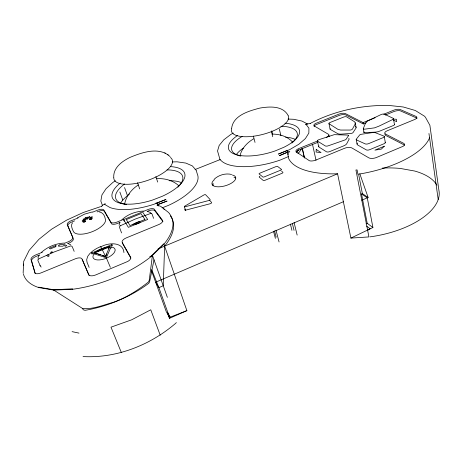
<?xml version="1.0" encoding="UTF-8"?>
<svg xmlns="http://www.w3.org/2000/svg" width="462" height="462" viewBox="0 0 462 462"><rect width="100%" height="100%" fill="white"/><g stroke="black" fill="none" stroke-linecap="round" stroke-linejoin="round"><path stroke-width="0.69" d="M100.751 246.939C107.057 242.943 122.967 240.921 123.949 252.57M37.901 258.021L39.126 255.145M231.629 128.407C233.062 115.292 249.249 110.874 259.939 108.068C269.525 106.451 282.652 105.498 288.132 115.46M151.074 255.873L152.431 255.394L149.232 280.29A18.861 9.373 -21.4 0 1 148.377 282.057C137.688 290.373 126.062 297.886 113.213 302.35C103.361 305.024 92.92 309.471 82.681 308.57L53.835 290.13L38.704 287.555A79.406 34.898 -21.3 0 1 23.366 273.816M356.179 139.345L359.534 135.129A1.935 0.774 -11.2 0 1 361.781 134.211L374.37 132.311L383.905 136.105A2.518 1.022 -10.5 0 1 383.108 137.653L368.537 143.659A2.518 1.034 -10.9 0 1 365.13 143.838L356.982 140.153L356.179 139.345L357.074 144.052M154.002 259.8L149.676 281.497A18.844 9.39 -21.4 0 1 148.816 283.27A74.134 34.535 -21.9 0 1 84.996 310.32L83.172 309.731L82.681 308.57M124.567 204.348C125.987 196.292 131.491 189.305 138.288 184.95M119.814 222.574L119.075 225.265M239.957 155.948C241.649 148.417 247.147 142.539 253.713 138.791M72.522 222.753C70.472 225.427 72.193 228.892 73.4 231.439A17.158 7.109 -21 0 0 92.539 231.566A17.158 7.109 -21 0 0 105.215 218.659C104.73 215.592 102.731 212.329 99.37 211.96M106.503 258.258L106.324 257.813L111.966 244.623L91.626 252.98L92.088 254.135M105.561 256.271L109.864 246.275L94.415 252.627L105.683 256.589L102.402 255.509M106.843 253.956L105.683 256.589L102.246 249.694M110.753 248.134L112.197 247.135A11.769 5.313 -21.4 0 1 112.457 254.55A11.769 5.313 -21.4 0 1 97.719 259.95A11.769 5.313 -21.4 0 1 94.26 253.707M155.89 203.101L157.813 203.69L157.034 205.215M101.975 249.162L100.635 246.552L96.5 248.533L92.862 250.878L89.888 253.494L87.745 256.306L86.677 259.661L87.047 262.277L89.126 267.4M301.484 148.724L299.416 152.027L297.892 153.378M167.348 312.653L169.41 318.37L170.212 317.105L167.556 312.526M176.34 322.563L175.681 323.302C150.254 345.097 116.765 358.379 83.045 356.572M108.478 248.371L109.234 247.62L106.953 247.776M120.559 203.43A34.945 14.507 -18.6 0 1 122.782 200.069L127.431 195.559A34.945 14.507 -18.6 0 1 129.533 193.965M185.106 209.24L184.904 209.43A1.484 0.658 -17.7 0 0 185.533 210.187L210.314 203.702A1.767 0.785 -16.8 0 0 211.608 202.443L209.754 200.444M214.068 179.377C218.532 175.017 225.537 172.955 231.618 174.474M121.789 219.883C127.57 214.345 135.603 211.446 143.526 211.059M41.545 252.281C47.765 246.725 55.989 243.364 64.328 243.076M115.35 180.798L112.884 182.432L106.069 188.698L101.929 194.929L100.826 201.051L102.633 205.873M367.406 230.474L370.102 228.748L366.689 226.213M77.443 217.868L84.5 214.137L92.285 211.96M310.193 123.527L310.522 123.342L305.434 124.353M233.287 133.085L230.804 134.448L223.77 139.83L219.184 145.438L217.538 150.964L220.097 159.956M105.324 203.788L102.876 205.03L101.19 206.514L101.478 206.456M287.069 150.202L288.681 158.553A72.609 29.556 -11.3 0 0 337.572 173.781L350.906 238.092L372.915 227.5L367.278 197.84L361.521 193.942L362.352 193.584L368.122 197.476L361.792 200.208M310.909 123.088C334.817 110.707 361.913 104.984 388.767 105.428L403.274 106.988L415.298 110.493L424.514 116.216L425.444 117.273L429.885 125.3L438.9 190.304A69.577 33.374 -10.2 0 1 370.027 236.856M38.508 258.98L54.435 251.859L70.519 245.986A2.01 1.761 -20.9 0 1 71.697 246.159A2.015 1.767 -20.9 0 1 72.338 246.91L74.174 251.363M120.143 225.849L135.297 219.057L150.554 213.502A1.917 1.709 -33.9 0 1 151.646 213.692A1.923 1.709 -33.9 0 1 152.217 214.443L153.575 218.376M170.074 156.618C159.217 146.379 142.019 152.414 130.157 157.34C122.355 161.105 113.3 167.475 113.721 177.2M151.524 270.761L166.268 311.654L169.583 317.382L186.879 310.643L163.808 243.763L151.553 255.7L151.715 256.092A79.406 34.898 -21.3 0 1 72.701 289.258L53.835 290.13L55.873 289.408L53.835 290.13M169.41 318.37L186.879 310.643M366.089 223.793L367.203 223.302L372.915 227.5M156.295 281.924L343.37 201.727M288.444 156.578L280.376 159.991A48.042 18.867 -14.4 0 1 220.207 159.557L195.085 169.537M287.098 150.433L278.378 154.094L289.703 149.624L298.868 144.236L305.382 138.583L308.847 133.091L308.928 128.176L305.89 124.214M287.352 152.189L279.314 155.711L287.404 152.304M158.05 248.874L337.572 173.781M39.616 254.966L36.336 256.295A5.873 2.466 -23.2 0 0 31.607 260.857L35.285 273.706M67.689 243.607L68.988 243.081A5.671 2.379 -21.9 0 0 73.325 238.744L67.822 225.895A5.423 2.195 -21.3 0 1 70.709 222.47L74.59 220.871M120.114 222.384L117.464 223.452A5.515 2.339 -20.1 0 1 111.625 223.926L104.348 211.336A5.342 2.171 -20.4 0 0 98.36 211.4L97.049 211.925M147.28 211.388L148.608 210.851A5.498 2.368 -19 0 1 154.522 210.343L162.959 221.679M317.948 142.302L299.035 149.959A5.226 2.143 -13.2 0 0 296.194 152.321M314.102 126.484A4.938 1.894 -12.7 0 1 315.673 124.85L339.218 115.413A4.926 1.854 -12 0 1 345.772 114.951L363.299 123.949L365.968 122.869M385.325 115.032L394.005 111.521A5.169 1.964 -10.3 0 1 400.167 110.765L416.198 117.81A5.359 2.085 -9.7 0 1 417.001 118.457M42.302 252.269L35.73 254.926A5.879 2.454 -23.2 0 0 30.989 259.482L35.06 273.209A6.098 2.639 -23.5 0 0 41.095 272.869L75.421 258.772A6.041 2.685 -22.4 0 1 82.017 258.945L88.744 274.653A6.266 2.916 -22.3 0 0 95.738 274.919L127.789 261.44A6.156 2.882 -20.9 0 0 130.619 257.219L122.216 242.406A5.867 2.633 -20.3 0 1 126.293 237.89L158.778 224.555A5.694 2.529 -18.9 0 0 162.48 220.27L154.054 208.968A5.504 2.356 -18.9 0 0 148.135 209.482L143.491 211.359M64.518 243.289L68.416 241.707A5.677 2.374 -21.9 0 0 72.771 237.381L67.279 224.572A5.429 2.189 -21.3 0 1 70.172 221.154L78.055 217.966M122.257 219.941L116.95 222.083A5.521 2.327 -20.1 0 1 111.111 222.563L103.852 210.014A5.348 2.166 -20.4 0 0 97.857 210.083L92.596 212.179M317.775 140.904L298.723 148.602A5.232 2.137 -13.2 0 0 296.385 151.975L309.424 160.753A5.411 2.275 -12.8 0 0 315.8 160.095L344.542 148.296A5.463 2.275 -11.6 0 1 351.836 147.932L368.763 157.813A5.694 2.431 -10.6 0 0 376.507 157.484L403.101 146.292A5.688 2.374 -9.8 0 0 403.621 143.301L385.533 134.067A5.446 2.183 -10.3 0 1 387.231 130.769L414.547 119.554A5.365 2.073 -9.7 0 0 415.996 116.424L399.953 109.407A5.174 1.958 -10.3 0 0 393.786 110.17L383.766 114.224M326.311 137.451A5.14 2.039 -12.5 0 0 328.39 134.246L314.351 126.051A4.943 1.888 -12.7 0 1 315.396 123.55L338.964 114.12A4.926 1.848 -12 0 1 345.518 113.646L363.051 122.597L375.08 117.735M123.614 219.577L142.51 211.937L147.696 219.473L128.372 227.344L123.614 219.577L124.226 221.24M94.531 252.916L110.031 246.72L109.864 246.275M162.122 207.854L168.514 205.359A50.063 20.282 -18.5 0 0 197.389 174.278L196.2 170.374M156.243 203.205L165.956 199.492L153.696 204.36A48.244 19.242 -18.4 0 1 109.944 207.513L104.406 204.256L104.874 204.019M158.05 204.423L167.071 201.057L158.096 204.545M149.676 256.797L151.715 256.092L163.97 244.144A79.406 34.898 -21.3 0 0 169.687 214.033M100.572 206.653L83.304 212.485L66.701 220.108L51.519 229.25L38.906 239.328L29.193 250.335L23.678 261.434L23.146 273.054M132.94 224.232L135.326 223.718L135.32 223.036L139.27 221.425L139.946 221.835M106.682 247.205L101.709 248.637A11.769 5.313 -21.4 0 0 97.182 251.074M350.906 238.092L368.919 236.925L355.931 169.999L357.086 169.889L357.929 174.266A72.494 29.701 -11.2 0 0 429.562 137.803M172.262 161.948L177.067 161.815L185.851 163.086L192.319 165.881L196.09 170.183M156.26 178.707C164.351 178.089 172.765 180.174 178.829 185.77M272.118 134.084C279.556 134.067 287.555 136.354 292.567 142.1M288.051 119.057L293.78 119.294L301.94 121.061L307.779 124.139M287.22 151.449L289.801 151.565L288.276 152.807L288.005 154.753M393.075 119.121L396.431 119.283L396.667 121.662L393.555 120.195M157.224 205.186L160.626 206.295L168.59 212.514L169.531 213.687M72.084 331.641L78.996 333.119M147.124 211.353L149.959 212.295L151.715 213.739M95.184 253.136L97.153 253.782M98.464 254.21L100.433 254.862M91.626 252.98L106.324 257.813M68.024 243.538L70.738 244.866M157.606 205.249L158.339 205.856M363.837 132.242L364.189 132.432M167.631 154.603L168.26 155.001M164.749 152.807L165.321 153.17M281.681 171.321L282.86 172.234A1.727 0.745 -13.9 0 1 282.155 173.244L265.026 180.272A1.732 0.751 -14.6 0 1 263.109 180.336L259.286 177.142A1.715 0.733 -14.7 0 1 259.852 176.224M47.852 254.735L49.238 255.821L48.198 256.624L46.541 255.319M155.648 282.201L158.888 287.641L169.583 317.382M130.838 258.108L122.753 243.832A5.862 2.645 -20.3 0 1 122.661 242.775M85.759 217.429L85.978 217.873M106.456 258.171L110.343 267.29M40.13 265.581L38.04 260.845A2.056 1.779 -17.2 0 1 37.948 259.863A2.05 1.773 -17.2 0 1 38.669 258.916M89.085 275.508L82.6 260.372A6.035 2.691 -22.4 0 0 82.132 259.811M121.344 352.535L110.995 327.171L131.676 319.802L150.762 309.794L160.21 335.187M151.669 269.537L158.888 287.641L163.242 285.764L164.651 246.113A79.297 35.031 -21.3 0 0 170.311 215.91M111.966 244.623L112.41 245.778M121.581 232.935L119.623 227.691A1.952 1.732 -28.8 0 1 119.577 226.715A1.946 1.732 -28.8 0 1 120.293 225.785M72.701 289.258L72.551 288.848L53.69 289.726L38.565 287.162L38.704 287.555M119.86 192.013L122.782 200.069M124.561 187.555L127.431 195.559M152.431 255.394L167.365 297.343M359.817 173.793L368.122 197.476M137.56 182.756L139.697 188.889M157.813 203.69L158.558 205.896M155.873 176.6L157.698 182.063M184.338 206.612L185.614 210.591M274.538 230.879L276.172 237.133M273.568 231.433L275.392 238.392M275.999 230.18L279.071 241.967M253.419 136.186L255.03 142.411M290.384 224.087L291.938 230.342M292.325 223.394L294.046 230.347M271.783 130.965L272.597 134.275M294.086 222.58L297.158 235.077M271.373 131.162L272.742 136.717M279.319 129.019L280.913 135.678M302.333 148.319L304.556 158.079M302.252 148.591L304.308 157.629M312.479 144.219L316.02 160.268M317.434 140.927L318.682 146.697M355.243 122.88L354.585 121.789L346.667 116.869A2.293 0.866 -11.9 0 0 343.607 117.077L330.128 122.465A2.298 0.878 -12.3 0 0 329.215 123.851L337.988 129.395L340.627 130.053L350.19 130.047A1.883 0.739 -11.6 0 0 352.396 129.158L355.082 124.22L355.243 122.88L356.098 127.42M328.956 123.562L330.111 129.164M358.743 174.844L362.352 193.584M361.521 193.942L367.203 223.302M363.051 122.597L363.299 123.949M363.299 128.679L363.929 132.109M384.28 136.561L385.308 142.585M393.474 118.676L394.427 124.521M428.955 133.495L438.195 199.48M284.962 123.21A36.637 14.155 -14.5 0 1 283.968 147.234L275.265 150.878A36.637 14.155 -14.5 0 1 234.147 153.967A36.637 14.155 -14.5 0 1 237.508 135.533M280.861 126.253A33.801 13.144 -14.4 0 1 291.88 143.041M240.945 156.041A33.801 13.144 -14.4 0 1 242.152 136.417M298.637 149.671A33.547 13.502 -14.4 0 1 296.893 152.027M236.186 154.816A33.547 13.502 -14.4 0 1 243.405 148.1M285.556 137.133A33.547 13.502 -14.4 0 1 295.796 139.703M288.178 115.662A29.458 10.817 -14.5 0 1 260.51 134.956A29.458 10.817 -14.5 0 1 231.681 128.603M170.386 157.467A30.711 11.637 -18.3 0 1 148.296 180.174A30.711 11.637 -18.3 0 1 113.791 177.402M167.007 169.906A35.222 14.126 -18.5 0 1 177.812 187.226M126.582 204.516A35.222 14.126 -18.5 0 1 124.601 183.992M169.184 180.729A34.945 14.507 -18.6 0 1 181.248 182.617M170.524 166.615A38.184 15.217 -18.4 0 1 184.679 177.466A38.184 15.217 -18.4 0 1 162.202 196.31L152.541 200.046A38.184 15.217 -18.4 0 1 116.355 201.813A38.184 15.217 -18.4 0 1 120.201 183.073M212.641 184.448A12.318 5.238 -16 0 1 213.173 183.42M233.951 177.2A12.318 5.238 -16 0 1 235.464 178.072M232.426 175.029A12.335 5.215 -16 0 1 232.64 182.369A12.335 5.215 -16 0 1 216.285 186.694A12.335 5.215 -16 0 1 214.189 179.857M213.022 185.741A11.787 5.007 -16 0 1 213.144 184.367M23.325 265.483A79.406 34.898 -21.3 0 1 23.683 264.016M163.282 208.662A79.406 34.898 -21.3 0 1 164.564 209.43M382.421 168.081A69.577 33.374 -10.2 0 1 400.375 168.457L414.685 171.032A69.577 33.374 -10.2 0 1 436.908 185.158M82.871 220.299A17.158 7.109 -21 0 1 88.64 217.891M91.106 217.163A17.158 7.109 -21 0 1 92.487 216.834M41.21 267.059A18.457 7.952 -22.7 0 1 40.003 265.303M140.009 222.574A10.938 4.712 -19.5 0 1 135.331 224.405M385.094 133.905A5.44 2.189 -10.2 0 0 385.77 135.482L403.852 144.756A5.683 2.379 -9.7 0 1 404.487 145.235M328.667 135.591A5.134 2.044 -12.5 0 1 329.267 136.533M356 127.108A6.133 2.402 -11.7 0 1 355.85 128.286L353.049 132.554A1.877 0.745 -11.6 0 1 350.849 133.449L341.435 134.124A6.139 2.42 -11.9 0 1 337.647 133.593L330.37 129.452A2.287 0.889 -12.2 0 1 330.295 128.667M355.486 126.565A6.133 2.402 -11.7 0 1 355.798 126.819M385.089 142.221A2.506 1.034 -10.4 0 1 384.141 143.688L369.64 149.7A2.506 1.051 -10.8 0 1 366.245 149.861L357.923 145.132A6.468 2.656 -11.1 0 1 357.334 143.105M363.975 131.907A1.9 0.757 -11.1 0 0 365.28 132.6L374.826 132.167A6.318 2.506 -10.8 0 0 379.752 131.104L393.324 125.543A2.408 0.947 -10.3 0 0 394.317 124.29M348.637 138.554A1.906 0.768 -11.7 0 1 349.11 139.201L346.748 143.659A6.341 2.593 -11.9 0 1 343.734 145.853L329.683 151.611A2.425 1.005 -12.3 0 1 326.455 151.761L318.936 147.02A2.379 0.97 -12.5 0 1 319.034 146.015M316.227 149.48L316.089 152.05L321.038 152.57L316.227 149.48M87.26 218.786L87.162 219.358L86.619 219.04L87.26 218.786M87.451 217.66L87.353 218.22A2.662 1.086 -20.8 0 0 85.095 219.427L83.045 219.502A5.325 2.171 -20.8 0 1 87.549 217.105L87.451 217.66M55.885 246.102L55.717 246.72L50.289 248.92L49.278 248.227L56.052 245.495L55.885 246.102M365.459 123.273L363.346 128.482A1.906 0.751 -11.2 0 0 364.657 129.169L374.491 127.87L378.904 126.184L392.371 119.693A2.42 0.936 -10.4 0 0 393.104 118.266L384.488 114.235A2.368 0.901 -10.7 0 0 381.277 114.46L367.406 121.079L365.459 123.273M51.958 252.281L50.468 253.072L51.23 251.888L52.293 251.871L51.958 252.281M88.415 217.452L87.999 218.081L90.003 216.724L88.831 216.828L88.415 217.452M348.44 135.764L345.923 139.484L345.218 139.865L328.453 145.732A2.437 0.993 -12.3 0 1 325.213 145.9L317.689 141.251A2.385 0.959 -12.6 0 1 318.682 139.749L334.257 134.661L347.176 135.054A1.912 0.762 -11.7 0 1 348.44 135.764M58.905 245.455L58.414 246.142L62.872 246.217L63.923 245.536L65.575 246.263L66.811 245.663A14.334 6.07 -22.6 0 0 59.402 244.773L58.905 245.455M91.984 218.751L91.407 219.467L89.281 219.404L91.984 218.751M85.083 221.541L84.39 222.28L83.397 222.182L85.776 220.807L85.083 221.541M384.32 146.217L381.329 149.111L374.901 150.133L384.32 146.217M184.534 206.283L184.43 206.381A0.901 0.393 -17.7 0 0 184.812 206.837L209.084 200.456A1.19 0.52 -16.8 0 0 210.089 199.497L205.648 194.785A1.155 0.502 -16.9 0 0 203.938 194.958L184.534 206.283M83.795 221.263L82.675 221.904L82.184 220.888L84.673 220.12L84.916 220.622L83.795 221.263M90.581 217.642L89.443 218.208L89.697 218.711L92.238 218.081L91.724 217.082L90.581 217.642M280.936 170.068L264.177 176.923A1.063 0.456 -14.6 0 1 262.814 176.969L259.165 173.955A1.051 0.445 -14.7 0 1 259.696 173.238L276.253 166.493A1.045 0.439 -14.1 0 1 277.604 166.441L281.433 169.352A1.057 0.45 -14 0 1 280.936 170.068M144.953 219.485L130.001 225.572L126.276 219.565L140.968 213.617L144.953 219.485M107.761 188.051L107.761 188.051"/></g></svg>
